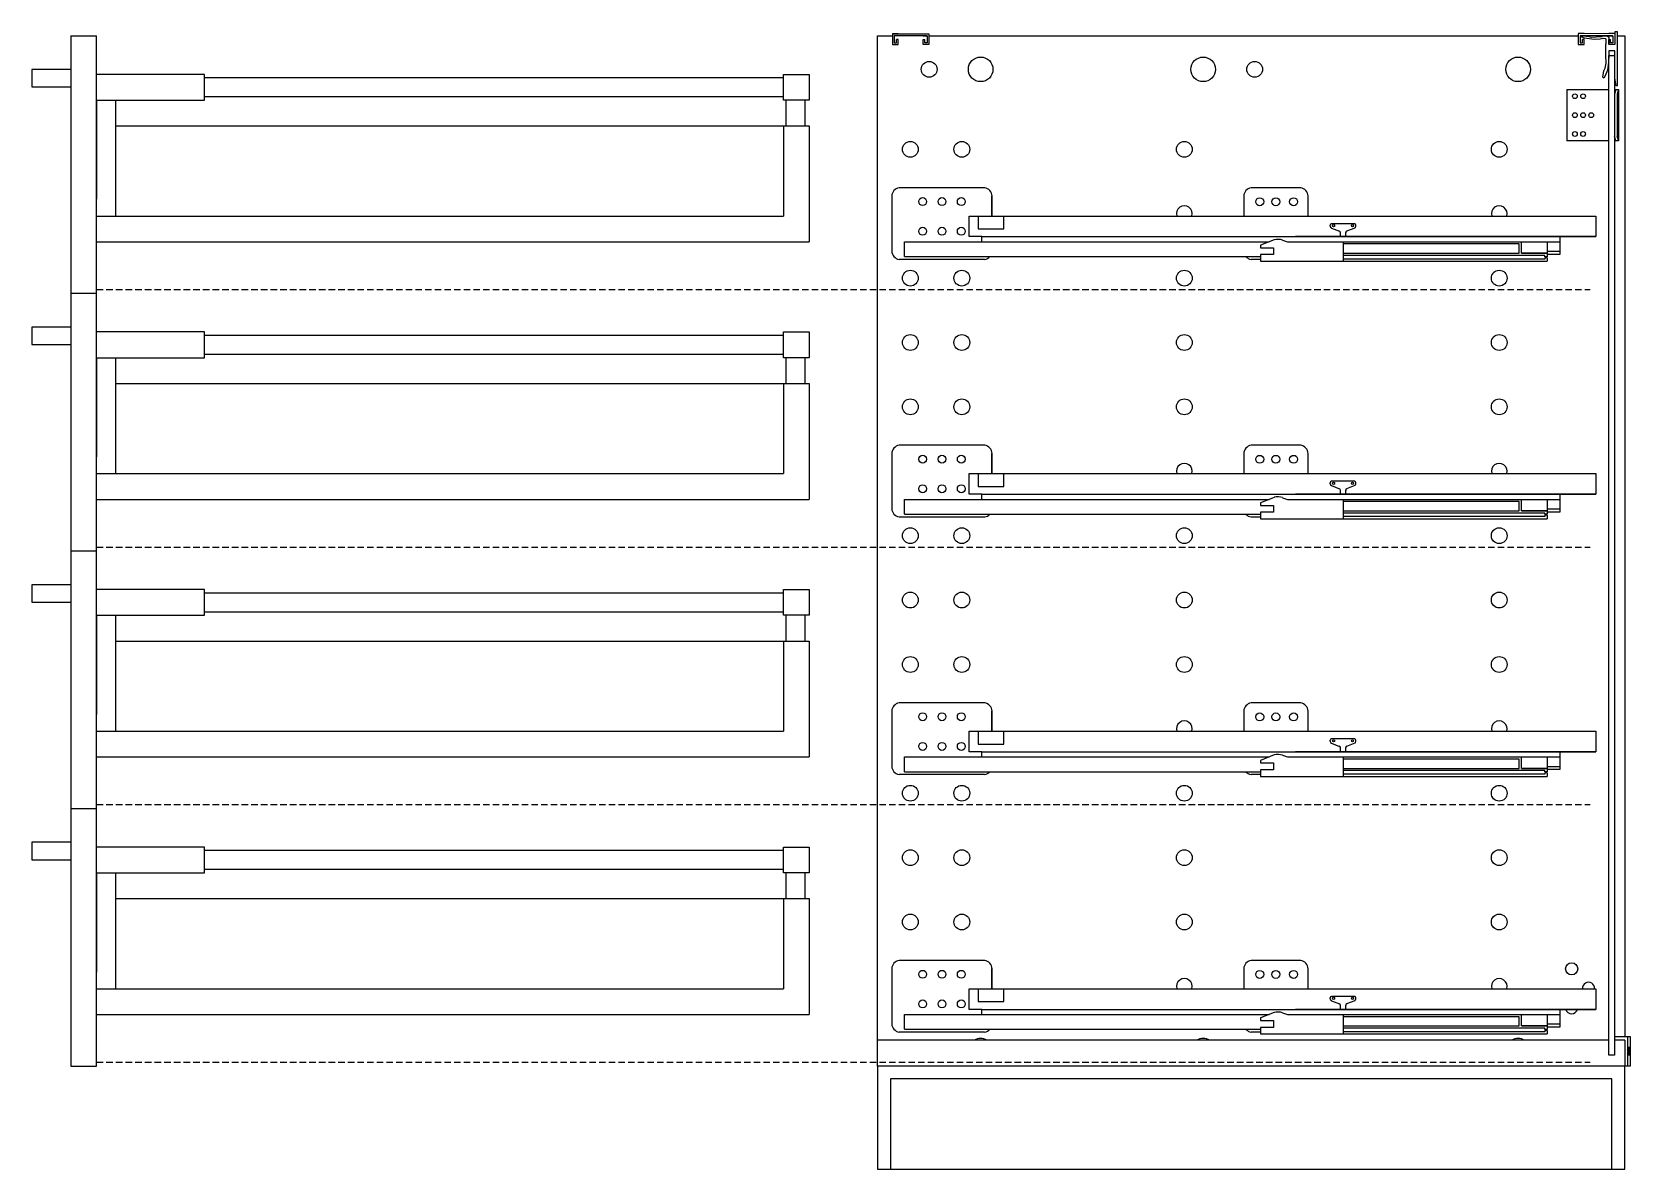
# Model space of a CAD drawing. Header units: millimetres. Extents: x 2237 to 3027, y 794 to 1104.
# Drawn here: x 2903 to 3027, y 914 to 1002.3 of the extents above; entities that cross this region are included whole.
import ezdxf

# ---------------------------------------------------------------- set-up
doc = ezdxf.new("R2010")
doc.units = ezdxf.units.MM
doc.linetypes.add('TRATTEGGIATO', pattern=[0.75, 0.5, -0.25])
doc.layers.add('viti', color=5, linetype='Continuous')

msp = doc.modelspace()

# ---------------------------------------------------------------- linework, layer by layer
for p, q in [((2906, 1001.99), (2906, 981.99)), ((2906, 1001.99), (2908, 1001.99)), ((2908, 981.99), (2908, 1001.99)), ((2968.61, 1001.99), (2969.76, 1001.99)), ((2968.61, 921.99), (2968.61, 1001.99)), ((2972.59, 1001.99), (3022.99, 1001.99)), ((3026.03, 1001.99), (3026.61, 1001.99)), ((3026.61, 1001.99), (3026.61, 994.29)), ((2906, 999.36), (2902.98, 999.36)), ((2902.98, 999.36), (2902.98, 998.01)), ((2916.38, 998.99), (2908, 998.99)), ((2916.38, 996.99), (2916.38, 998.99)), ((2916.38, 998.74), (2961.3, 998.74)), ((2961.3, 998.99), (2963.3, 998.99)), ((2961.3, 996.99), (2961.3, 998.99)), ((2963.3, 998.99), (2963.3, 996.99)), ((2963.3, 998.99), (2963.3, 996.99)), ((2902.98, 998.01), (2906, 998.01)), ((2961.3, 997.24), (2916.38, 997.24)), ((3025.81, 997.46), (3025.81, 994.19)), ((2908, 996.99), (2916.38, 996.99)), ((2908, 996.99), (2908, 989.29)), ((2908, 982.29), (2908, 996.69)), ((2909.5, 987.99), (2909.5, 996.99)), ((2963.3, 996.99), (2961.3, 996.99)), ((2963, 996.99), (2961.5, 996.99)), ((2961.5, 996.99), (2961.5, 994.99)), ((2963, 994.99), (2963, 996.99)), ((2909.5, 994.99), (2963.3, 994.99)), ((2961.3, 994.99), (2961.3, 987.99)), ((2963.3, 994.99), (2963.3, 985.99)), ((3026.61, 994.29), (3026.61, 924.29)), ((2908, 987.99), (2961.3, 987.99)), ((2908, 985.99), (2963.3, 985.99)), ((2906, 981.99), (2906, 961.99)), ((2906, 981.99), (2908, 981.99)), ((2906, 981.99), (2908, 981.99)), ((2908, 981.99), (2908, 982.29)), ((2908, 961.99), (2908, 981.99)), ((2906, 979.36), (2902.98, 979.36)), ((2902.98, 979.36), (2902.98, 978.01)), ((2916.38, 978.99), (2908, 978.99)), ((2916.38, 976.99), (2916.38, 978.99)), ((2916.38, 978.74), (2961.3, 978.74)), ((2961.3, 978.99), (2963.3, 978.99)), ((2961.3, 976.99), (2961.3, 978.99)), ((2963.3, 978.99), (2963.3, 976.99)), ((2963.3, 978.99), (2963.3, 976.99)), ((2902.98, 978.01), (2906, 978.01)), ((2908, 976.99), (2916.38, 976.99)), ((2908, 976.99), (2908, 969.29)), ((2908, 962.29), (2908, 976.69)), ((2909.5, 967.99), (2909.5, 976.99)), ((2961.3, 977.24), (2916.38, 977.24)), ((2963.3, 976.99), (2961.3, 976.99)), ((2963, 976.99), (2961.5, 976.99)), ((2961.5, 976.99), (2961.5, 974.99)), ((2963, 974.99), (2963, 976.99)), ((2909.5, 974.99), (2963.3, 974.99)), ((2961.3, 974.99), (2961.3, 967.99)), ((2963.3, 974.99), (2963.3, 965.99)), ((2908, 967.99), (2961.3, 967.99)), ((2908, 965.99), (2963.3, 965.99)), ((2906, 961.99), (2906, 941.99)), ((2906, 961.99), (2908, 961.99)), ((2906, 961.99), (2908, 961.99)), ((2908, 961.99), (2908, 962.29)), ((2908, 941.99), (2908, 961.99)), ((2906, 959.36), (2902.98, 959.36)), ((2902.98, 959.36), (2902.98, 958.01)), ((2916.38, 958.99), (2908, 958.99)), ((2916.38, 956.99), (2916.38, 958.99)), ((2961.3, 958.99), (2963.3, 958.99)), ((2961.3, 956.99), (2961.3, 958.99)), ((2963.3, 958.99), (2963.3, 956.99)), ((2963.3, 958.99), (2963.3, 956.99)), ((2902.98, 958.01), (2906, 958.01)), ((2916.38, 958.74), (2961.3, 958.74)), ((2908, 956.99), (2916.38, 956.99)), ((2908, 956.99), (2908, 949.29)), ((2908, 942.29), (2908, 956.69)), ((2909.5, 947.99), (2909.5, 956.99)), ((2961.3, 957.24), (2916.38, 957.24)), ((2963.3, 956.99), (2961.3, 956.99)), ((2963, 956.99), (2961.5, 956.99)), ((2961.5, 956.99), (2961.5, 954.99)), ((2963, 954.99), (2963, 956.99)), ((2909.5, 954.99), (2963.3, 954.99)), ((2961.3, 954.99), (2961.3, 947.99)), ((2963.3, 954.99), (2963.3, 945.99)), ((2908, 947.99), (2961.3, 947.99)), ((2908, 945.99), (2963.3, 945.99)), ((2906, 941.99), (2906, 921.99)), ((2906, 941.99), (2908, 941.99)), ((2906, 941.99), (2908, 941.99)), ((2908, 941.99), (2908, 942.29)), ((2908, 921.99), (2908, 941.99)), ((2906, 939.36), (2902.98, 939.36)), ((2902.98, 939.36), (2902.98, 938.01)), ((2916.38, 938.99), (2908, 938.99)), ((2916.38, 936.99), (2916.38, 938.99)), ((2961.3, 938.99), (2963.3, 938.99)), ((2961.3, 936.99), (2961.3, 938.99)), ((2963.3, 938.99), (2963.3, 936.99)), ((2963.3, 938.99), (2963.3, 936.99)), ((2902.98, 938.01), (2906, 938.01)), ((2916.38, 938.74), (2961.3, 938.74)), ((2908, 936.99), (2916.38, 936.99)), ((2908, 936.99), (2908, 929.29)), ((2908, 922.29), (2908, 936.69)), ((2909.5, 927.99), (2909.5, 936.99)), ((2961.3, 937.24), (2916.38, 937.24)), ((2963.3, 936.99), (2961.3, 936.99)), ((2963, 936.99), (2961.5, 936.99)), ((2961.5, 936.99), (2961.5, 934.99)), ((2963, 934.99), (2963, 936.99)), ((2909.5, 934.99), (2963.3, 934.99)), ((2961.3, 934.99), (2961.3, 927.99)), ((2963.3, 934.99), (2963.3, 925.99)), ((2908, 927.99), (2961.3, 927.99)), ((2908, 925.99), (2963.3, 925.99)), ((3025.36, 923.99), (2968.61, 923.99)), ((3025.36, 923.99), (2968.61, 923.99)), ((3026.61, 923.99), (3025.81, 923.99)), ((3026.61, 923.99), (3026.61, 921.99)), ((2906, 921.99), (2908, 921.99)), ((2908, 921.99), (2908, 922.29)), ((3026.61, 921.99), (2968.61, 921.99)), ((2968.61, 921.99), (2968.61, 913.99)), ((3026.61, 913.99), (3026.61, 921.99)), ((3025.61, 920.99), (2969.61, 920.99)), ((2969.61, 920.99), (2969.61, 913.99)), ((3025.61, 913.99), (3025.61, 920.99)), ((2968.61, 913.99), (3026.61, 913.99))]:
    msp.add_line(p, q)
msp.add_xline((2735.23, 794.48), (1, 0))
msp.add_lwpolyline([(3025.36, 1000.46), (3025.81, 1000.46), (3025.81, 922.82), (3025.36, 922.82)], close=True)
for centre, radius in [((2972.61, 999.38), 0.614), ((2972.61, 999.38), 0.614), ((2976.61, 999.38), 0.955), ((2976.61, 999.38), 0.955), ((2993.88, 999.38), 0.955), ((2993.88, 999.38), 0.955), ((2997.88, 999.38), 0.614), ((2997.88, 999.38), 0.614), ((3018.32, 999.38), 0.955), ((3018.32, 999.38), 0.955), ((2971.15, 993.17), 0.614), ((2975.15, 993.17), 0.614), ((2992.42, 993.17), 0.614), ((3016.86, 993.17), 0.614), ((2971.15, 983.17), 0.614), ((2971.15, 983.17), 0.614), ((2975.15, 983.17), 0.614), ((2975.15, 983.17), 0.614), ((2992.42, 983.17), 0.614), ((3016.86, 983.17), 0.614), ((2971.15, 978.17), 0.614), ((2971.15, 978.17), 0.614), ((2975.15, 978.17), 0.614), ((2975.15, 978.17), 0.614), ((2992.42, 978.17), 0.614), ((3016.86, 978.17), 0.614), ((2971.15, 973.17), 0.614), ((2971.15, 973.17), 0.614), ((2975.15, 973.17), 0.614), ((2975.15, 973.17), 0.614), ((2992.42, 973.17), 0.614), ((3016.86, 973.17), 0.614), ((2971.15, 963.17), 0.614), ((2971.15, 963.17), 0.614), ((2975.15, 963.17), 0.614), ((2975.15, 963.17), 0.614), ((2992.42, 963.17), 0.614), ((3016.86, 963.17), 0.614), ((2971.15, 958.17), 0.614), ((2971.15, 958.17), 0.614), ((2975.15, 958.17), 0.614), ((2975.15, 958.17), 0.614), ((2992.42, 958.17), 0.614), ((3016.86, 958.17), 0.614), ((2971.15, 953.17), 0.614), ((2971.15, 953.17), 0.614), ((2975.15, 953.17), 0.614), ((2975.15, 953.17), 0.614), ((2992.42, 953.17), 0.614), ((2992.42, 953.17), 0.614), ((3016.86, 953.17), 0.614), ((3016.86, 953.17), 0.614), ((2971.15, 943.17), 0.614), ((2971.15, 943.17), 0.614), ((2975.15, 943.17), 0.614), ((2975.15, 943.17), 0.614), ((2992.42, 943.17), 0.614), ((3016.86, 943.17), 0.614), ((2971.15, 938.17), 0.614), ((2971.15, 938.17), 0.614), ((2975.15, 938.17), 0.614), ((2975.15, 938.17), 0.614), ((2992.42, 938.17), 0.614), ((3016.86, 938.17), 0.614), ((2971.15, 933.17), 0.614), ((2971.15, 933.17), 0.614), ((2975.15, 933.17), 0.614), ((2975.15, 933.17), 0.614), ((2992.42, 933.17), 0.614), ((3016.86, 933.17), 0.614), ((3022.48, 929.54), 0.469)]:
    msp.add_circle(centre, radius)
for centre, radius, start, end in [((2992.42, 988.17), 0.614, 342.6442, 197.3558), ((3016.86, 988.17), 0.614, 342.6442, 197.3558), ((2992.42, 968.17), 0.614, 342.6442, 197.3558), ((3016.86, 968.17), 0.614, 342.6442, 197.3558), ((2992.42, 948.17), 0.614, 342.6442, 197.3558), ((3016.86, 948.17), 0.614, 342.6442, 197.3558), ((2992.42, 928.17), 0.614, 342.6442, 197.3558), ((3016.86, 928.17), 0.614, 342.6442, 197.3558), ((3023.79, 928.03), 0.469, 355.6183, 184.3817), ((3022.48, 926.51), 0.469, 195.4149, 344.5851), ((2976.61, 923.17), 0.955, 58.8319, 121.1681), ((2993.88, 923.17), 0.955, 58.8319, 121.1681), ((3018.32, 923.17), 0.955, 58.8319, 121.1681)]:
    msp.add_arc(centre, radius, start, end)
at = {"layer": 'viti'}
for p, q in [((3022.99, 1002.17), (3025.37, 1002.18)), ((3025.37, 1002.18), (3025.82, 1002.18)), ((3025.82, 1002.28), (3025.82, 1001.31)), ((3026.03, 1002.28), (3025.82, 1002.28)), ((3025.82, 1002.21), (3025.82, 1001.31)), ((3026.03, 998.1), (3026.03, 1002.28)), ((2969.76, 1002.13), (2972.59, 1002.13)), ((2970.21, 1002.13), (2969.76, 1002.13)), ((2969.76, 1002.13), (2969.76, 1001.31)), ((2969.76, 1001.31), (2970.21, 1001.31)), ((2972.45, 1001.99), (2969.9, 1001.99)), ((2970.21, 1001.99), (2969.9, 1001.99)), ((2969.9, 1001.99), (2969.9, 1001.45)), ((2969.9, 1001.45), (2970.08, 1001.45)), ((2970.08, 1001.45), (2970.08, 1001.69)), ((2970.21, 1001.69), (2970.08, 1001.69)), ((2970.21, 1001.31), (2970.21, 1001.69)), ((2972.14, 1002.13), (2972.59, 1002.13)), ((2972.14, 1001.99), (2972.45, 1001.99)), ((2972.14, 1001.31), (2972.14, 1001.69)), ((2972.14, 1001.69), (2972.27, 1001.69)), ((2972.59, 1001.31), (2972.14, 1001.31)), ((2972.27, 1001.45), (2972.27, 1001.69)), ((2972.45, 1001.45), (2972.27, 1001.45)), ((2972.45, 1001.99), (2972.45, 1001.45)), ((2972.59, 1002.13), (2972.59, 1001.31)), ((3023.44, 1002.17), (3022.99, 1002.17)), ((3022.99, 1002.13), (3022.99, 1001.31)), ((3022.99, 1001.31), (3023.44, 1001.31)), ((3023.13, 1001.95), (3023.44, 1001.99)), ((3025.68, 1001.99), (3023.13, 1001.99)), ((3023.44, 1001.99), (3023.13, 1001.99)), ((3023.13, 1001.99), (3023.13, 1001.45)), ((3023.28, 1001.87), (3023.13, 1001.95)), ((3023.13, 1001.45), (3023.31, 1001.45)), ((3023.48, 1001.8), (3023.28, 1001.87)), ((3023.31, 1001.45), (3023.31, 1001.69)), ((3023.44, 1001.69), (3023.31, 1001.69)), ((3023.44, 1001.99), (3023.82, 1001.92)), ((3023.44, 1001.31), (3023.44, 1001.69)), ((3024.24, 1001.71), (3023.48, 1001.8)), ((3023.82, 1001.92), (3024.02, 1001.89)), ((3024.02, 1001.89), (3024.37, 1001.9)), ((3024.68, 1001.73), (3024.24, 1001.71)), ((3024.37, 1001.9), (3024.79, 1001.94)), ((3024.9, 1001.77), (3024.68, 1001.73)), ((3024.79, 1001.94), (3024.95, 1001.99)), ((3024.83, 1001.99), (3025.23, 1001.99)), ((3025.14, 1001.76), (3024.9, 1001.77)), ((3024.97, 1001.6), (3024.97, 1001.6)), ((3025.14, 1001.76), (3025.14, 1001.37)), ((3025.14, 1000.45), (3025.14, 1001.37)), ((3025.23, 1001.99), (3025.37, 1001.87)), ((3025.37, 1001.99), (3025.68, 1001.99)), ((3025.37, 1001.87), (3025.37, 1001.31)), ((3025.37, 1001.31), (3025.37, 1001.69)), ((3025.37, 1001.31), (3025.37, 1001.69)), ((3025.37, 1001.69), (3025.5, 1001.69)), ((3025.82, 1001.31), (3025.37, 1001.31)), ((3025.82, 1001.31), (3025.37, 1001.31)), ((3025.82, 1001.31), (3025.37, 1001.31)), ((3025.5, 1001.45), (3025.5, 1001.69)), ((3025.68, 1001.45), (3025.5, 1001.45)), ((3025.68, 1001.99), (3025.68, 1001.45)), ((3025.82, 1002.13), (3025.82, 1001.31)), ((3025.08, 999.47), (3025.15, 999.86)), ((3025.15, 999.86), (3025.14, 1000.45)), ((3025.35, 999.92), (3025.25, 999.32)), ((3025.36, 1000.52), (3025.35, 999.92)), ((3025.36, 1000.82), (3025.36, 1000.52)), ((3025.82, 1000.82), (3025.36, 1000.82)), ((3025.82, 998.71), (3025.82, 1000.82)), ((3024.89, 998.78), (3024.97, 999.26)), ((3024.97, 998.69), (3024.89, 998.78)), ((3024.97, 999.26), (3025.08, 999.47)), ((3025.08, 998.88), (3024.97, 998.69)), ((3025.25, 999.32), (3025.08, 998.88)), ((3025.94, 998.1), (3025.82, 998.71)), ((3022.11, 997.82), (3025.36, 997.82)), ((3022.11, 997.82), (3022.11, 993.82)), ((3025.81, 997.82), (3026.11, 997.82)), ((3025.91, 997.82), (3025.81, 997.46)), ((3025.81, 997.46), (3025.81, 994.19)), ((3026.03, 998.1), (3025.94, 998.1)), ((3026.11, 997.82), (3026.01, 997.46)), ((3026.01, 997.46), (3026.01, 994.19)), ((3026.11, 997.82), (3026.11, 993.82)), ((3026.31, 997.12), (3026.31, 997.12)), ((3025.36, 993.82), (3022.11, 993.82)), ((3025.91, 993.82), (3025.81, 994.19)), ((3026.11, 993.82), (3025.81, 993.82)), ((3026.11, 993.82), (3026.01, 994.19)), ((2976.92, 990.19), (2970.28, 990.19)), ((3001.46, 990.19), (2997.6, 990.19)), ((2969.71, 989.55), (2969.71, 985.26)), ((2977.49, 987.99), (2977.49, 989.55)), ((2977.49, 989.55), (2977.49, 987.99)), ((2997.03, 989.55), (2997.03, 987.99)), ((3002.03, 987.99), (3002.03, 989.55)), ((2975.71, 986.39), (2975.71, 987.99)), ((2975.71, 987.99), (3024.35, 987.99)), ((2976.41, 987.99), (2976.41, 986.99)), ((2978.41, 986.99), (2978.41, 987.99)), ((3005.64, 987.39), (3003.84, 987.39)), ((3024.35, 987.99), (3024.35, 986.39)), ((2976.71, 986.39), (2975.71, 986.39)), ((2976.41, 986.99), (2978.41, 986.99)), ((2976.71, 985.99), (2976.71, 986.39)), ((2976.71, 986.39), (3024.35, 986.39)), ((2999.38, 986.14), (2998.34, 985.72)), ((3000.04, 986.12), (3000.43, 985.99)), ((3023.77, 986.39), (3001.05, 986.39)), ((3003.74, 987.2), (3003.74, 987.28)), ((3003.83, 987.06), (3004.46, 986.81)), ((3004.54, 986.39), (3004.54, 986.71)), ((3004.94, 986.71), (3004.94, 986.39)), ((3005.64, 987.06), (3005.01, 986.81)), ((3005.74, 987.2), (3005.74, 987.28)), ((3024.35, 986.39), (3021.39, 986.39)), ((3021.58, 985.03), (3021.58, 986.39)), ((2970.71, 984.84), (2970.71, 985.99)), ((2970.71, 985.99), (2999.01, 985.99)), ((2970.71, 984.84), (2998.34, 984.84)), ((2998.34, 985.72), (2998.34, 985.52)), ((2998.34, 985.52), (2999.34, 985.52)), ((2999.34, 984.99), (2998.34, 984.99)), ((2998.34, 984.99), (2998.34, 984.48)), ((2999.34, 985.52), (2999.34, 984.99)), ((3000.43, 985.99), (3021.58, 985.99)), ((3004.74, 985.99), (3004.74, 985.1)), ((3018.41, 985.82), (3004.74, 985.82)), ((3004.74, 985.1), (3004.74, 984.48)), ((3004.74, 985.1), (3018.41, 985.1)), ((3020.41, 984.93), (3004.74, 984.93)), ((3018.41, 985.1), (3018.41, 985.82)), ((3018.58, 985.1), (3018.58, 985.99)), ((3020.58, 985.1), (3018.58, 985.1)), ((3018.58, 985.1), (3020.58, 985.1)), ((3020.41, 984.83), (3020.41, 984.93)), ((3020.58, 984.83), (3020.41, 984.83)), ((3020.58, 985.99), (3020.58, 984.83)), ((3021.58, 985.23), (3020.58, 985.23)), ((3020.58, 985.03), (3021.58, 985.03)), ((2976.92, 984.62), (2970.28, 984.62)), ((2998.34, 984.62), (2997.6, 984.62)), ((2998.34, 984.48), (3020.58, 984.48)), ((3020.41, 984.65), (3004.74, 984.65)), ((3020.41, 984.75), (3020.41, 984.65)), ((3020.58, 984.75), (3020.41, 984.75)), ((3020.58, 984.75), (3020.58, 984.48)), ((2976.92, 970.19), (2970.28, 970.19)), ((3001.46, 970.19), (2997.6, 970.19)), ((2969.71, 969.55), (2969.71, 965.26)), ((2977.49, 967.99), (2977.49, 969.55)), ((2977.49, 969.55), (2977.49, 967.99)), ((2997.03, 969.55), (2997.03, 967.99)), ((3002.03, 967.99), (3002.03, 969.55)), ((2975.71, 966.39), (2975.71, 967.99)), ((2975.71, 967.99), (3024.35, 967.99)), ((2976.41, 967.99), (2976.41, 966.99)), ((2978.41, 966.99), (2978.41, 967.99)), ((3024.35, 967.99), (3024.35, 966.39)), ((2976.71, 966.39), (2975.71, 966.39)), ((2976.41, 966.99), (2978.41, 966.99)), ((2976.71, 965.99), (2976.71, 966.39)), ((2976.71, 966.39), (3024.35, 966.39)), ((3023.77, 966.39), (3001.05, 966.39)), ((3003.74, 967.2), (3003.74, 967.28)), ((3003.83, 967.06), (3004.46, 966.81)), ((3005.64, 967.39), (3003.84, 967.39)), ((3004.54, 966.39), (3004.54, 966.71)), ((3004.94, 966.71), (3004.94, 966.39)), ((3005.64, 967.06), (3005.01, 966.81)), ((3005.74, 967.2), (3005.74, 967.28)), ((3024.35, 966.39), (3021.39, 966.39)), ((3021.58, 965.03), (3021.58, 966.39)), ((2970.71, 964.84), (2970.71, 965.99)), ((2970.71, 965.99), (2999.01, 965.99)), ((2999.38, 966.14), (2998.34, 965.72)), ((2998.34, 965.72), (2998.34, 965.52)), ((2998.34, 965.52), (2999.34, 965.52)), ((2999.34, 964.99), (2998.34, 964.99)), ((2998.34, 964.99), (2998.34, 964.48)), ((2999.34, 965.52), (2999.34, 964.99)), ((3000.04, 966.12), (3000.43, 965.99)), ((3000.43, 965.99), (3021.58, 965.99)), ((3004.74, 965.99), (3004.74, 965.1)), ((3018.41, 965.82), (3004.74, 965.82)), ((3004.74, 965.1), (3004.74, 964.48)), ((3004.74, 965.1), (3018.41, 965.1)), ((3018.41, 965.1), (3018.41, 965.82)), ((3018.58, 965.1), (3018.58, 965.99)), ((3020.58, 965.1), (3018.58, 965.1)), ((3018.58, 965.1), (3020.58, 965.1)), ((3020.58, 965.99), (3020.58, 964.83)), ((3021.58, 965.23), (3020.58, 965.23)), ((3020.58, 965.03), (3021.58, 965.03)), ((2976.92, 964.62), (2970.28, 964.62)), ((2970.71, 964.84), (2998.34, 964.84)), ((2998.34, 964.62), (2997.6, 964.62)), ((2998.34, 964.48), (3020.58, 964.48)), ((3020.41, 964.93), (3004.74, 964.93)), ((3020.41, 964.65), (3004.74, 964.65)), ((3020.41, 964.83), (3020.41, 964.93)), ((3020.58, 964.83), (3020.41, 964.83)), ((3020.41, 964.75), (3020.41, 964.65)), ((3020.58, 964.75), (3020.41, 964.75)), ((3020.58, 964.75), (3020.58, 964.48)), ((2976.92, 950.19), (2970.28, 950.19)), ((3001.46, 950.19), (2997.6, 950.19)), ((2969.71, 949.55), (2969.71, 945.26)), ((2977.49, 947.99), (2977.49, 949.55)), ((2977.49, 949.55), (2977.49, 947.99)), ((2997.03, 949.55), (2997.03, 947.99)), ((3002.03, 947.99), (3002.03, 949.55)), ((2975.71, 946.39), (2975.71, 947.99)), ((2975.71, 947.99), (3024.35, 947.99)), ((2976.41, 947.99), (2976.41, 946.99)), ((2978.41, 946.99), (2978.41, 947.99)), ((3024.35, 947.99), (3024.35, 946.39)), ((2976.71, 946.39), (2975.71, 946.39)), ((2976.41, 946.99), (2978.41, 946.99)), ((2976.71, 945.99), (2976.71, 946.39)), ((2976.71, 946.39), (3024.35, 946.39)), ((3023.77, 946.39), (3001.05, 946.39)), ((3003.74, 947.2), (3003.74, 947.28)), ((3003.83, 947.06), (3004.46, 946.81)), ((3005.64, 947.39), (3003.84, 947.39)), ((3004.54, 946.39), (3004.54, 946.71)), ((3004.94, 946.71), (3004.94, 946.39)), ((3005.64, 947.06), (3005.01, 946.81)), ((3005.74, 947.2), (3005.74, 947.28)), ((3024.35, 946.39), (3021.39, 946.39)), ((3021.58, 945.03), (3021.58, 946.39)), ((2970.71, 944.84), (2970.71, 945.99)), ((2970.71, 945.99), (2999.01, 945.99)), ((2999.38, 946.14), (2998.34, 945.72)), ((2998.34, 945.72), (2998.34, 945.52)), ((2998.34, 945.52), (2999.34, 945.52)), ((2999.34, 945.52), (2999.34, 944.99)), ((3000.04, 946.12), (3000.43, 945.99)), ((3000.43, 945.99), (3021.58, 945.99)), ((3004.74, 945.99), (3004.74, 945.1)), ((3018.41, 945.82), (3004.74, 945.82)), ((3018.41, 945.1), (3018.41, 945.82)), ((3018.58, 945.1), (3018.58, 945.99)), ((3020.58, 945.99), (3020.58, 944.83)), ((3021.58, 945.23), (3020.58, 945.23)), ((2976.92, 944.62), (2970.28, 944.62)), ((2976.92, 944.62), (2970.28, 944.62)), ((2970.71, 944.84), (2998.34, 944.84)), ((2998.34, 944.62), (2997.6, 944.62)), ((2999.34, 944.99), (2998.34, 944.99)), ((2998.34, 944.99), (2998.34, 944.48)), ((2998.34, 944.48), (3020.58, 944.48)), ((3004.74, 945.1), (3004.74, 944.48)), ((3004.74, 945.1), (3018.41, 945.1)), ((3020.41, 944.93), (3004.74, 944.93)), ((3020.41, 944.65), (3004.74, 944.65)), ((3020.58, 945.1), (3018.58, 945.1)), ((3018.58, 945.1), (3020.58, 945.1)), ((3020.41, 944.83), (3020.41, 944.93)), ((3020.58, 944.83), (3020.41, 944.83)), ((3020.41, 944.75), (3020.41, 944.65)), ((3020.58, 944.75), (3020.41, 944.75)), ((3020.58, 945.03), (3021.58, 945.03)), ((3020.58, 944.75), (3020.58, 944.48)), ((2969.71, 929.55), (2969.71, 925.26)), ((2976.92, 930.19), (2970.28, 930.19)), ((2977.49, 927.99), (2977.49, 929.55)), ((2977.49, 929.55), (2977.49, 927.99)), ((2997.03, 929.55), (2997.03, 927.99)), ((3001.46, 930.19), (2997.6, 930.19)), ((3002.03, 927.99), (3002.03, 929.55)), ((2975.71, 926.39), (2975.71, 927.99)), ((2975.71, 927.99), (3024.35, 927.99)), ((2976.41, 927.99), (2976.41, 926.99)), ((2978.41, 926.99), (2978.41, 927.99)), ((3024.35, 927.99), (3024.35, 926.39)), ((2976.41, 926.99), (2978.41, 926.99)), ((3003.74, 927.2), (3003.74, 927.28)), ((3003.83, 927.06), (3004.46, 926.81)), ((3005.64, 927.39), (3003.84, 927.39)), ((3004.54, 926.39), (3004.54, 926.71)), ((3004.94, 926.71), (3004.94, 926.39)), ((3005.64, 927.06), (3005.01, 926.81)), ((3005.74, 927.2), (3005.74, 927.28)), ((2970.71, 924.84), (2970.71, 925.99)), ((2970.71, 925.99), (2999.01, 925.99)), ((2976.71, 926.39), (2975.71, 926.39)), ((2976.71, 925.99), (2976.71, 926.39)), ((2976.71, 926.39), (3024.35, 926.39)), ((2999.38, 926.14), (2998.34, 925.72)), ((2998.34, 925.72), (2998.34, 925.52)), ((2998.34, 925.52), (2999.34, 925.52)), ((2999.34, 925.52), (2999.34, 924.99)), ((3000.04, 926.12), (3000.43, 925.99)), ((3000.43, 925.99), (3021.58, 925.99)), ((3023.77, 926.39), (3001.05, 926.39)), ((3004.74, 925.99), (3004.74, 925.1)), ((3018.41, 925.82), (3004.74, 925.82)), ((3018.41, 925.1), (3018.41, 925.82)), ((3018.58, 925.1), (3018.58, 925.99)), ((3020.58, 925.99), (3020.58, 924.83)), ((3024.35, 926.39), (3021.39, 926.39)), ((3021.58, 925.03), (3021.58, 926.39)), ((2976.92, 924.62), (2970.28, 924.62)), ((2970.71, 924.84), (2998.34, 924.84)), ((2998.34, 924.62), (2997.6, 924.62)), ((2999.34, 924.99), (2998.34, 924.99)), ((2998.34, 924.99), (2998.34, 924.48)), ((2998.34, 924.48), (3020.58, 924.48)), ((3004.74, 925.1), (3004.74, 924.48)), ((3004.74, 925.1), (3018.41, 925.1)), ((3020.41, 924.93), (3004.74, 924.93)), ((3020.41, 924.65), (3004.74, 924.65)), ((3020.58, 925.1), (3018.58, 925.1)), ((3018.58, 925.1), (3020.58, 925.1)), ((3020.41, 924.83), (3020.41, 924.93)), ((3020.58, 924.83), (3020.41, 924.83)), ((3020.41, 924.75), (3020.41, 924.65)), ((3020.58, 924.75), (3020.41, 924.75)), ((3021.58, 925.23), (3020.58, 925.23)), ((3020.58, 925.03), (3021.58, 925.03)), ((3020.58, 924.75), (3020.58, 924.48)), ((3025.81, 924.29), (3026.81, 924.29)), ((3026.81, 924.29), (3026.81, 921.99)), ((3026.81, 924.29), (3027.01, 924.29)), ((3027.01, 924.29), (3027.01, 921.99)), ((3026.81, 923.25), (3026.91, 923.46)), ((3026.91, 922.81), (3026.81, 923)), ((3026.91, 923.47), (3026.91, 922.81)), ((3026.81, 921.99), (3026.61, 921.99)), ((3027.01, 921.99), (3026.81, 921.99)), ((3027.01, 921.99), (3027.01, 921.99))]:
    msp.add_line(p, q, dxfattribs=at)
at = {"layer": 'viti', "linetype": 'TRATTEGGIATO'}
for p, q in [((2908, 982.29), (3023.91, 982.29)), ((2908, 962.29), (3023.91, 962.29)), ((2908, 942.29), (3023.91, 942.29)), ((2908, 922.29), (3023.91, 922.29))]:
    msp.add_line(p, q, dxfattribs=at)
at = {"layer": 'viti'}
for points in [[(3026.91, 923.3), (3026.91, 923.3), (3026.85, 923.3), (3026.85, 923.17)], [(3026.91, 923.17), (3026.85, 923.17), (3026.85, 923.11), (3026.91, 923.11)], [(3026.85, 923.11), (3026.85, 922.98), (3026.91, 922.98), (3026.91, 922.98)]]:
    msp.add_lwpolyline(points, dxfattribs=at)
for centre, radius in [((3022.73, 997.29), 0.186), ((3023.37, 997.29), 0.186), ((3022.73, 995.82), 0.186), ((3023.37, 995.82), 0.186), ((3024, 995.82), 0.186), ((3022.73, 994.36), 0.186), ((3023.37, 994.36), 0.186), ((2972.11, 989.11), 0.308), ((2973.61, 989.11), 0.308), ((2975.11, 989.11), 0.308), ((2998.27, 989.1), 0.308), ((2999.52, 989.1), 0.308), ((3000.9, 989.1), 0.308), ((3004, 987.24), 0.0864), ((3005.47, 987.24), 0.0864), ((2972.11, 986.81), 0.308), ((2973.61, 986.81), 0.308), ((2975.11, 986.81), 0.308), ((2972.11, 969.11), 0.308), ((2973.61, 969.11), 0.308), ((2975.11, 969.11), 0.308), ((2998.27, 969.1), 0.308), ((2999.52, 969.1), 0.308), ((3000.9, 969.1), 0.308), ((2972.11, 966.81), 0.308), ((2973.61, 966.81), 0.308), ((2975.11, 966.81), 0.308), ((3004, 967.24), 0.0864), ((3005.47, 967.24), 0.0864), ((2972.11, 949.11), 0.308), ((2973.61, 949.11), 0.308), ((2975.11, 949.11), 0.308), ((2998.27, 949.1), 0.308), ((2999.52, 949.1), 0.308), ((3000.9, 949.1), 0.308), ((2972.11, 946.81), 0.308), ((2973.61, 946.81), 0.308), ((2975.11, 946.81), 0.308), ((3004, 947.24), 0.0864), ((3005.47, 947.24), 0.0864), ((2972.11, 929.11), 0.308), ((2973.61, 929.11), 0.308), ((2975.11, 929.11), 0.308), ((2998.27, 929.1), 0.308), ((2999.52, 929.1), 0.308), ((3000.9, 929.1), 0.308), ((2972.11, 926.81), 0.308), ((2973.61, 926.81), 0.308), ((2975.11, 926.81), 0.308), ((3004, 927.24), 0.0864), ((3005.47, 927.24), 0.0864)]:
    msp.add_circle(centre, radius, dxfattribs=at)
for centre, radius, start, end in [((2970.4, 989.51), 0.69, 99.8541, 177.0588), ((2976.81, 989.51), 0.69, 2.9412, 80.1459), ((2997.72, 989.51), 0.69, 99.8541, 177.0588), ((3001.34, 989.51), 0.69, 2.9412, 80.1459), ((3003.87, 987.26), 0.133, 103.0025, 171.0095), ((3005.61, 987.26), 0.133, 8.9905, 76.9975), ((2999.67, 984.87), 1.31, 73.4908, 102.6289), ((3003.88, 987.2), 0.145, 179.5495, 248.9349), ((3004.42, 986.7), 0.12, 354.9325, 77.4453), ((3005.06, 986.7), 0.12, 102.5547, 185.0675), ((3005.59, 987.2), 0.145, 291.0651, 0.4505), ((2970.4, 985.3), 0.69, 182.9412, 260.1459), ((2976.81, 985.3), 0.69, 279.8541, 318.4564), ((2997.72, 985.3), 0.69, 221.5436, 260.1459), ((2970.4, 969.51), 0.69, 99.8541, 177.0588), ((2976.81, 969.51), 0.69, 2.9412, 80.1459), ((2997.72, 969.51), 0.69, 99.8541, 177.0588), ((3001.34, 969.51), 0.69, 2.9412, 80.1459), ((3003.87, 967.26), 0.133, 103.0025, 171.0095), ((3003.88, 967.2), 0.145, 179.5495, 248.9349), ((3004.42, 966.7), 0.12, 354.9325, 77.4453), ((3005.06, 966.7), 0.12, 102.5547, 185.0675), ((3005.61, 967.26), 0.133, 8.9905, 76.9975), ((3005.59, 967.2), 0.145, 291.0651, 0.4505), ((2970.4, 965.3), 0.69, 182.9412, 260.1459), ((2999.67, 964.87), 1.31, 73.4908, 102.6289), ((2976.81, 965.3), 0.69, 279.8541, 318.4564), ((2997.72, 965.3), 0.69, 221.5436, 260.1459), ((2970.4, 949.51), 0.69, 99.8541, 177.0588), ((2976.81, 949.51), 0.69, 2.9412, 80.1459), ((2997.72, 949.51), 0.69, 99.8541, 177.0588), ((3001.34, 949.51), 0.69, 2.9412, 80.1459), ((3003.87, 947.26), 0.133, 103.0025, 171.0095), ((3003.88, 947.2), 0.145, 179.5495, 248.9349), ((3004.42, 946.7), 0.12, 354.9325, 77.4453), ((3005.06, 946.7), 0.12, 102.5547, 185.0675), ((3005.61, 947.26), 0.133, 8.9905, 76.9975), ((3005.59, 947.2), 0.145, 291.0651, 0.4505), ((2970.4, 945.3), 0.69, 182.9412, 260.1459), ((2999.67, 944.87), 1.31, 73.4908, 102.6289), ((2976.81, 945.3), 0.69, 279.8541, 318.4564), ((2997.72, 945.3), 0.69, 221.5436, 260.1459), ((2970.4, 929.51), 0.69, 99.8541, 177.0588), ((2976.81, 929.51), 0.69, 2.9412, 80.1459), ((2997.72, 929.51), 0.69, 99.8541, 177.0588), ((3001.34, 929.51), 0.69, 2.9412, 80.1459), ((3003.87, 927.26), 0.133, 103.0025, 171.0095), ((3003.88, 927.2), 0.145, 179.5495, 248.9349), ((3004.42, 926.7), 0.12, 354.9325, 77.4453), ((3005.06, 926.7), 0.12, 102.5547, 185.0675), ((3005.61, 927.26), 0.133, 8.9905, 76.9975), ((3005.59, 927.2), 0.145, 291.0651, 0.4505), ((2999.67, 924.87), 1.31, 73.4908, 102.6289), ((2970.4, 925.3), 0.69, 182.9412, 260.1459), ((2976.81, 925.3), 0.69, 279.8541, 318.4564), ((2997.72, 925.3), 0.69, 221.5436, 260.1459)]:
    msp.add_arc(centre, radius, start, end, dxfattribs=at)

doc.saveas('drawing.dxf')
